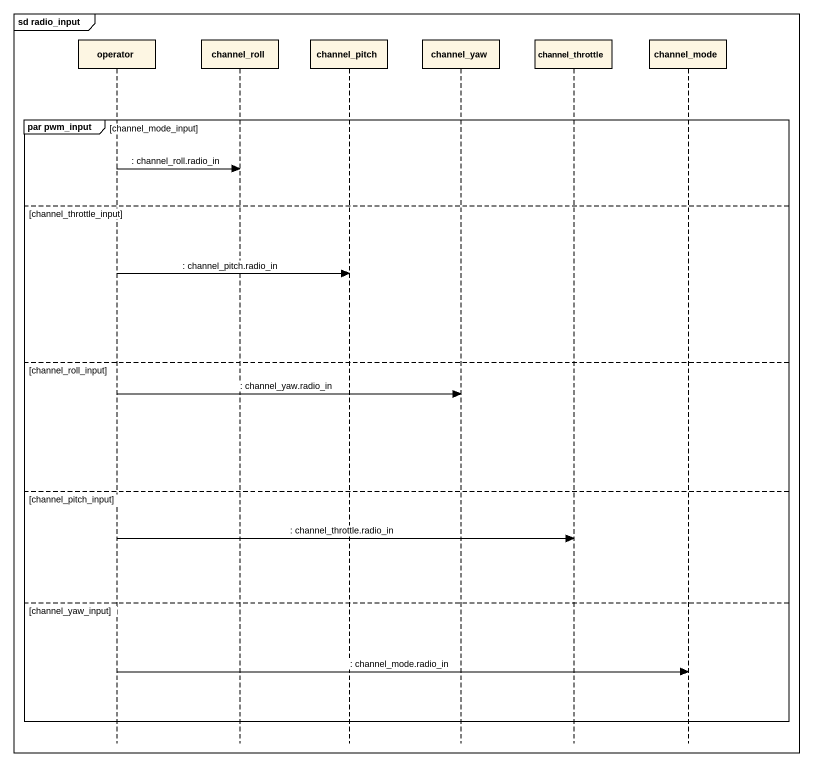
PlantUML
@startuml
mainframe sd radio_input
hide footbox
participant operator
participant channel_roll
participant channel_pitch
participant channel_yaw
participant channel_throttle
participant channel_mode

group par pwm_input [channel_mode_input]
  operator -> channel_roll : : channel_roll.radio_in
else channel_throttle_input
  operator -> channel_pitch : : channel_pitch.radio_in
else channel_roll_input
  operator -> channel_yaw : : channel_yaw.radio_in
else channel_pitch_input
  operator -> channel_throttle : : channel_throttle.radio_in
else channel_yaw_input
  operator -> channel_mode : : channel_mode.radio_in
end
@enduml
